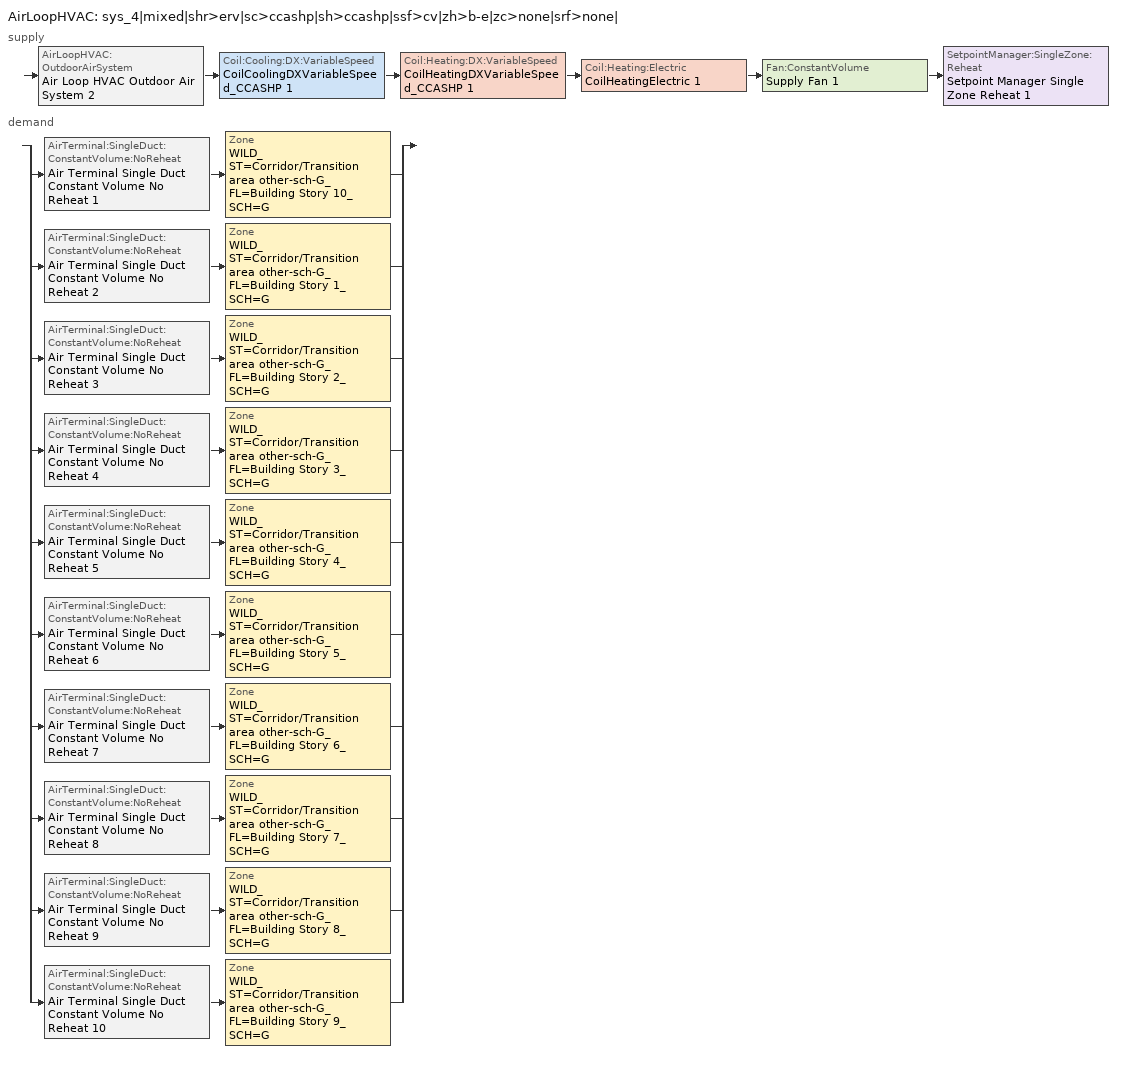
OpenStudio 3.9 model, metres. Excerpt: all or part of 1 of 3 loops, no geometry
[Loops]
AirLoopHVAC 'sys_4|mixed|shr>erv|sc>ccashp|sh>ccashp|ssf>cv|zh>b-e|zc>none|srf>none|'
 supply: AirLoopHVAC:OutdoorAirSystem 'Air Loop HVAC Outdoor Air System 2' > Coil:Cooling:DX:VariableSpeed 'CoilCoolingDXVariableSpeed_CCASHP 1' > Coil:Heating:DX:VariableSpeed 'CoilHeatingDXVariableSpeed_CCASHP 1' > Coil:Heating:Electric 'CoilHeatingElectric 1' > Fan:ConstantVolume 'Supply Fan 1' > SetpointManager:SingleZone:Reheat 'Setpoint Manager Single Zone Reheat 1'
 demand: split
  | AirTerminal:SingleDuct:ConstantVolume:NoReheat 'Air Terminal Single Duct Constant Volume No Reheat 1' > Zone 'WILD_ST=Corridor/Transition area other-sch-G_FL=Building Story 10_SCH=G'
  | AirTerminal:SingleDuct:ConstantVolume:NoReheat 'Air Terminal Single Duct Constant Volume No Reheat 2' > Zone 'WILD_ST=Corridor/Transition area other-sch-G_FL=Building Story 1_SCH=G'
  | AirTerminal:SingleDuct:ConstantVolume:NoReheat 'Air Terminal Single Duct Constant Volume No Reheat 3' > Zone 'WILD_ST=Corridor/Transition area other-sch-G_FL=Building Story 2_SCH=G'
  | AirTerminal:SingleDuct:ConstantVolume:NoReheat 'Air Terminal Single Duct Constant Volume No Reheat 4' > Zone 'WILD_ST=Corridor/Transition area other-sch-G_FL=Building Story 3_SCH=G'
  | AirTerminal:SingleDuct:ConstantVolume:NoReheat 'Air Terminal Single Duct Constant Volume No Reheat 5' > Zone 'WILD_ST=Corridor/Transition area other-sch-G_FL=Building Story 4_SCH=G'
  | AirTerminal:SingleDuct:ConstantVolume:NoReheat 'Air Terminal Single Duct Constant Volume No Reheat 6' > Zone 'WILD_ST=Corridor/Transition area other-sch-G_FL=Building Story 5_SCH=G'
  | AirTerminal:SingleDuct:ConstantVolume:NoReheat 'Air Terminal Single Duct Constant Volume No Reheat 7' > Zone 'WILD_ST=Corridor/Transition area other-sch-G_FL=Building Story 6_SCH=G'
  | AirTerminal:SingleDuct:ConstantVolume:NoReheat 'Air Terminal Single Duct Constant Volume No Reheat 8' > Zone 'WILD_ST=Corridor/Transition area other-sch-G_FL=Building Story 7_SCH=G'
  | AirTerminal:SingleDuct:ConstantVolume:NoReheat 'Air Terminal Single Duct Constant Volume No Reheat 9' > Zone 'WILD_ST=Corridor/Transition area other-sch-G_FL=Building Story 8_SCH=G'
  | AirTerminal:SingleDuct:ConstantVolume:NoReheat 'Air Terminal Single Duct Constant Volume No Reheat 10' > Zone 'WILD_ST=Corridor/Transition area other-sch-G_FL=Building Story 9_SCH=G'
[Sizing:Zone] Zone Cooling Design Supply Air Temperature Input Method=TemperatureDifference; Zone Cooling Design Supply Air Temperature {C}=13; Zone Cooling Design Supply Air Temperature Difference {deltaC}=11; Zone Heating Design Supply Air Temperature Input Method=TemperatureDifference; Zone Heating Design Supply Air Temperature {C}=43; Zone Heating Design Supply Air Temperature Difference {deltaC}=21; Zone Cooling Design Supply Air Humidity Ratio {kg-H2O/kg-air}=0.0085; Zone Heating Design Supply Air Humidity Ratio {kg-H2O/kg-air}=0.008; Zone Heating Sizing Factor=1.3; Zone Cooling Sizing Factor=1.1; Cooling Design Air Flow Method=DesignDay; Heating Design Air Flow Method=DesignDay; Account for Dedicated Outdoor Air System=No; Dedicated Outdoor Air System Control Strategy=NeutralSupplyAir; Dedicated Outdoor Air Low Setpoint Temperature for Design {C}=autosize; Dedicated Outdoor Air High Setpoint Temperature for Design {C}=autosize; Zone Load Sizing Method=Sensible Load Only No Latent Load; Zone Latent Cooling Design Supply Air Humidity Ratio Input Method=HumidityRatioDifference; Zone Cooling Design Supply Air Humidity Ratio Difference {kgWater/kgDryAir}=0.005; Zone Latent Heating Design Supply Air Humidity Ratio Input Method=HumidityRatioDifference; Zone Humidification Design Supply Air Humidity Ratio Difference {kgWater/kgDryAir}=0.005; Sizing Option=Coincident
WILD_ST=Corridor/Transition area other-sch-G_FL=Building Story 10_SCH=G; WILD_ST=Corridor/Transition area other-sch-G_FL=Building Story 3_SCH=G; WILD_ST=Corridor/Transition area other-sch-G_FL=Building Story 8_SCH=G; WILD_ST=Corridor/Transition area other-sch-G_FL=Building Story 5_SCH=G; WILD_ST=Corridor/Transition area other-sch-G_FL=Building Story 9_SCH=G; WILD_ST=Corridor/Transition area other-sch-G_FL=Building Story 6_SCH=G; WILD_ST=Corridor/Transition area other-sch-G_FL=Building Story 7_SCH=G; WILD_ST=Corridor/Transition area other-sch-G_FL=Building Story 4_SCH=G; WILD_ST=Corridor/Transition area other-sch-G_FL=Building Story 1_SCH=G; WILD_ST=Corridor/Transition area other-sch-G_FL=Building Story 2_SCH=G
[Zone equipment]
WILD_ST=Corridor/Transition area other-sch-G_FL=Building Story 10_SCH=G: Air Terminal Single Duct Constant Volume No Reheat 1, ZoneHVACBaseboardConvectiveElectric 80
WILD_ST=Corridor/Transition area other-sch-G_FL=Building Story 3_SCH=G: Air Terminal Single Duct Constant Volume No Reheat 4, ZoneHVACBaseboardConvectiveElectric 83
WILD_ST=Corridor/Transition area other-sch-G_FL=Building Story 8_SCH=G: Air Terminal Single Duct Constant Volume No Reheat 9, ZoneHVACBaseboardConvectiveElectric 88
WILD_ST=Corridor/Transition area other-sch-G_FL=Building Story 5_SCH=G: Air Terminal Single Duct Constant Volume No Reheat 6, ZoneHVACBaseboardConvectiveElectric 85
WILD_ST=Corridor/Transition area other-sch-G_FL=Building Story 9_SCH=G: Air Terminal Single Duct Constant Volume No Reheat 10, ZoneHVACBaseboardConvectiveElectric 89
WILD_ST=Corridor/Transition area other-sch-G_FL=Building Story 6_SCH=G: Air Terminal Single Duct Constant Volume No Reheat 7, ZoneHVACBaseboardConvectiveElectric 86
WILD_ST=Corridor/Transition area other-sch-G_FL=Building Story 7_SCH=G: Air Terminal Single Duct Constant Volume No Reheat 8, ZoneHVACBaseboardConvectiveElectric 87
WILD_ST=Corridor/Transition area other-sch-G_FL=Building Story 4_SCH=G: Air Terminal Single Duct Constant Volume No Reheat 5, ZoneHVACBaseboardConvectiveElectric 84
WILD_ST=Corridor/Transition area other-sch-G_FL=Building Story 1_SCH=G: Air Terminal Single Duct Constant Volume No Reheat 2, ZoneHVACBaseboardConvectiveElectric 81
WILD_ST=Corridor/Transition area other-sch-G_FL=Building Story 2_SCH=G: Air Terminal Single Duct Constant Volume No Reheat 3, ZoneHVACBaseboardConvectiveElectric 82
[AirLoopHVAC]
sys_4|mixed|shr>erv|sc>ccashp|sh>ccashp|ssf>cv|zh>b-e|zc>none|srf>none|: Availability Schedule=sys_4|mixed|shr>none|sc>ccashp|sh>ccashp|ssf>cv|zh>b-e|zc>none|srf>none| Occ Sch; Design Supply Air Flow Rate {m3/s}=autosize; Design Return Air Flow Fraction of Supply Air Flow=1
[Sizing:System]
sys_4|mixed|shr>erv|sc>ccashp|sh>ccashp|ssf>cv|zh>b-e|zc>none|srf>none|: Type of Load to Size On=Sensible; Central Heating Maximum System Air Flow Ratio=1; Preheat Design Temperature {C}=7; Preheat Design Humidity Ratio {kg-H2O/kg-Air}=0.008; Precool Design Temperature {C}=13; Precool Design Humidity Ratio {kg-H2O/kg-Air}=0.008; Central Cooling Design Supply Air Temperature {C}=13; Central Heating Design Supply Air Temperature {C}=43; Sizing Option=NonCoincident; 100% Outdoor Air in Cooling=No; 100% Outdoor Air in Heating=No; Central Cooling Design Supply Air Humidity Ratio {kg-H2O/kg-Air}=0.0085; Central Heating Design Supply Air Humidity Ratio {kg-H2O/kg-Air}=0.008; Cooling Design Air Flow Method=DesignDay; Cooling Design Air Flow Rate {m3/s}=0; Heating Design Air Flow Method=DesignDay; Heating Design Air Flow Rate {m3/s}=0; System Outdoor Air Method=ZoneSum; Zone Maximum Outdoor Air Fraction=1; Cooling Supply Air Flow Rate Per Floor Area {m3/s-m2}=0.00996765; Cooling Fraction of Autosized Cooling Supply Air Flow Rate=1; Cooling Supply Air Flow Rate Per Unit Cooling Capacity {m3/s-W}=3.94755e-05; Heating Supply Air Flow Rate Per Floor Area {m3/s-m2}=0.00996765; Heating Fraction of Autosized Heating Supply Air Flow Rate=1; Heating Fraction of Autosized Cooling Supply Air Flow Rate=1; Heating Supply Air Flow Rate Per Unit Heating Capacity {m3/s-W}=3.15882e-05; Cooling Design Capacity Method=CoolingDesignCapacity; Cooling Design Capacity {W}=autosize; Cooling Design Capacity Per Floor Area {W/m2}=234.7; Fraction of Autosized Cooling Design Capacity=1; Heating Design Capacity Method=HeatingDesignCapacity; Heating Design Capacity {W}=autosize; Heating Design Capacity Per Floor Area {W/m2}=157; Fraction of Autosized Heating Design Capacity=1; Central Cooling Capacity Control Method=OnOff; Occupant Diversity=autosize
[Coil:Heating:DX:VariableSpeed]
CoilHeatingDXVariableSpeed_CCASHP 1: Nominal Speed Level=1; Rated Heating Capacity At Selected Nominal Speed Level {W}=22376.4; Rated Air Flow Rate At Selected Nominal Speed Level {m3/s}=autosize; Energy Part Load Fraction Curve=Mitsubishi Hyper Heating VRF Outdoor Unit HPLFFPLR curve; Defrost Energy Input Ratio Function of Temperature Curve=Mitsubishi Hyper Heating VRF Outdoor Unit Defrost HEIRFT curve; Minimum Outdoor Dry-Bulb Temperature for Compressor Operation {C}=-25; Maximum Outdoor Dry-Bulb Temperature for Defrost Operation {C}=5; Crankcase Heater Capacity {W}=1e-06; Maximum Outdoor Dry-Bulb Temperature for Crankcase Heater Operation {C}=10; Defrost Strategy=ReverseCycle; Defrost Control=OnDemand; Defrost Time Period Fraction=0.166667; Resistive Defrost Heater Capacity {W}=autosize
[Coil:Heating:Electric]
CoilHeatingElectric 1: Availability Schedule=Always On Discrete
[Coil:Cooling:DX:VariableSpeed]
CoilCoolingDXVariableSpeed_CCASHP 1: Nominal Speed Level=1; Gross Rated Total Cooling Capacity At Selected Nominal Speed Level {W}=22376.4; Rated Air Flow Rate At Selected Nominal Speed Level {m3/s}=autosize; Nominal Time for Condensate to Begin Leaving the Coil {s}=0; Initial Moisture Evaporation Rate Divided by Steady-State AC Latent Capacity=0; Maximum Cycling Rate {cycles/hr}=2.5; Latent Capacity Time Constant {s}=60; Fan Delay Time {s}=60; Energy Part Load Fraction Curve=Mitsubishi Hyper Heating VRF Outdoor Unit CPLFFPLR curve; Condenser Type=AirCooled; Evaporative Condenser Pump Rated Power Consumption {W}=0; Crankcase Heater Capacity {W}=1e-06; Maximum Outdoor Dry-Bulb Temperature for Crankcase Heater Operation {C}=10; Minimum Outdoor Dry-Bulb Temperature for Compressor Operation {C}=-25; Basin Heater Capacity {W/K}=0; Basin Heater Setpoint Temperature {C}=2
[Controller:OutdoorAir]
Controller Outdoor Air 2: Minimum Outdoor Air Flow Rate {m3/s}=autosize; Maximum Outdoor Air Flow Rate {m3/s}=Autosize; Economizer Control Type=DifferentialEnthalpy; Economizer Control Action Type=ModulateFlow; Economizer Maximum Limit Dry-Bulb Temperature {C}=28; Economizer Maximum Limit Enthalpy {J/kg}=64000; Economizer Minimum Limit Dry-Bulb Temperature {C}=-100; Lockout Type=NoLockout; Minimum Limit Type=FixedMinimum; Minimum Outdoor Air Schedule=sys_4|mixed|shr>none|sc>ccashp|sh>ccashp|ssf>cv|zh>b-e|zc>none|srf>none| Occ Sch; Controller Mechanical Ventilation=Controller Mechanical Ventilation 2; High Humidity Control=No; High Humidity Outdoor Air Flow Ratio=1; Control High Indoor Humidity Based on Outdoor Humidity Ratio=Yes; Heat Recovery Bypass Control Type=BypassWhenOAFlowGreaterThanMinimum; Economizer Operation Staging=InterlockedWithMechanicalCooling
[Controller:MechanicalVentilation]
Controller Mechanical Ventilation 2: Availability Schedule=Always On Discrete; Demand Controlled Ventilation=No
[AirLoopHVAC:OutdoorAirSystem]
Air Loop HVAC Outdoor Air System 2: Controller=Controller Outdoor Air 2
[ZoneHVAC:Baseboard:Convective:Electric] Availability Schedule=Always On Discrete; Nominal Capacity {W}=autosize; Efficiency=1
ZoneHVACBaseboardConvectiveElectric 80; ZoneHVACBaseboardConvectiveElectric 81; ZoneHVACBaseboardConvectiveElectric 82; ZoneHVACBaseboardConvectiveElectric 83; ZoneHVACBaseboardConvectiveElectric 84; ZoneHVACBaseboardConvectiveElectric 85; ZoneHVACBaseboardConvectiveElectric 86; ZoneHVACBaseboardConvectiveElectric 87; ZoneHVACBaseboardConvectiveElectric 88; ZoneHVACBaseboardConvectiveElectric 89
[SetpointManager:SingleZone:Reheat]
Setpoint Manager Single Zone Reheat 1: Minimum Supply Air Temperature {C}=13; Maximum Supply Air Temperature {C}=43; Control Zone=WILD_ST=Corridor/Transition area other-sch-G_FL=Building Story 10_SCH=G; Setpoint Node or NodeList=sys_4|mixed|shr>erv|sc>ccashp|sh>ccashp|ssf>cv|zh>b-e|zc>none|srf>none| Supply Outlet Node
[Fan:ConstantVolume]
Supply Fan 1: Availability Schedule=Always On Discrete; Fan Total Efficiency=0.39975; Pressure Rise {Pa}=640; Maximum Flow Rate {m3/s}=AutoSize; Motor Efficiency=0.615
[AirTerminal:SingleDuct:ConstantVolume:NoReheat] Availability Schedule=Always On Discrete; Maximum Air Flow Rate {m3/s}=AutoSize
Air Terminal Single Duct Constant Volume No Reheat 1; Air Terminal Single Duct Constant Volume No Reheat 2; Air Terminal Single Duct Constant Volume No Reheat 3; Air Terminal Single Duct Constant Volume No Reheat 4; Air Terminal Single Duct Constant Volume No Reheat 5; Air Terminal Single Duct Constant Volume No Reheat 6; Air Terminal Single Duct Constant Volume No Reheat 7; Air Terminal Single Duct Constant Volume No Reheat 8; Air Terminal Single Duct Constant Volume No Reheat 9; Air Terminal Single Duct Constant Volume No Reheat 10
[Schedule:Ruleset]
sys_4|mixed|shr>none|sc>ccashp|sh>ccashp|ssf>cv|zh>b-e|zc>none|srf>none| Occ Sch: Default Day Schedule=sys_4|mixed|shr>none|sc>ccashp|sh>ccashp|ssf>cv|zh>b-e|zc>none|srf>none| Occ Sch Default; Summer Design Day Schedule=sys_4|mixed|shr>none|sc>ccashp|sh>ccashp|ssf>cv|zh>b-e|zc>none|srf>none| Occ Sch Summer Design Day; Winter Design Day Schedule=sys_4|mixed|shr>none|sc>ccashp|sh>ccashp|ssf>cv|zh>b-e|zc>none|srf>none| Occ Sch Winter Design Day
[Schedule:Day]
sys_4|mixed|shr>none|sc>ccashp|sh>ccashp|ssf>cv|zh>b-e|zc>none|srf>none| Occ Sch Default; sys_4|mixed|shr>none|sc>ccashp|sh>ccashp|ssf>cv|zh>b-e|zc>none|srf>none| Occ Sch Winter Design Day; sys_4|mixed|shr>none|sc>ccashp|sh>ccashp|ssf>cv|zh>b-e|zc>none|srf>none| Occ Sch Summer Design Day; Schedule Day 8; Schedule Day 9: 24, 0, 1
[Schedule:Rule] Schedule Ruleset=sys_4|mixed|shr>none|sc>ccashp|sh>ccashp|ssf>cv|zh>b-e|zc>none|srf>none| Occ Sch; Date Specification Type=DateRange; Start Month=1; End Month=12
Name | Rule Order | Day Schedule | Apply Saturday | Start Day | End Day | Apply Sunday
Schedule Rule 22 | 1 | Schedule Day 8 | Yes | 7 | 30
Schedule Rule 23 | 0 | Schedule Day 9 |  | 1 | 31 | Yes
[Schedule:Constant]
Always On Discrete: Value=1
[Table:Lookup]
Mitsubishi Hyper Heating VRF Outdoor Unit CPLFFPLR curve: None, 1, Dimensionless, 0, 0, 0, 0, 0, 0, 0, 0, 0, 0
Mitsubishi Hyper Heating VRF Outdoor Unit HPLFFPLR curve: None, 1, Dimensionless, 0, 0, 0, 0, 0, 0, 0, 0, 0
Mitsubishi Hyper Heating VRF Outdoor Unit Defrost HEIRFT curve: None, 1, Dimensionless, 1, 1, 1, 1, 1, 1, 1, 1, 1, 1, 1, 1, 1, 1, 1, 1, 1, 1, 1, 1, 1, 1
